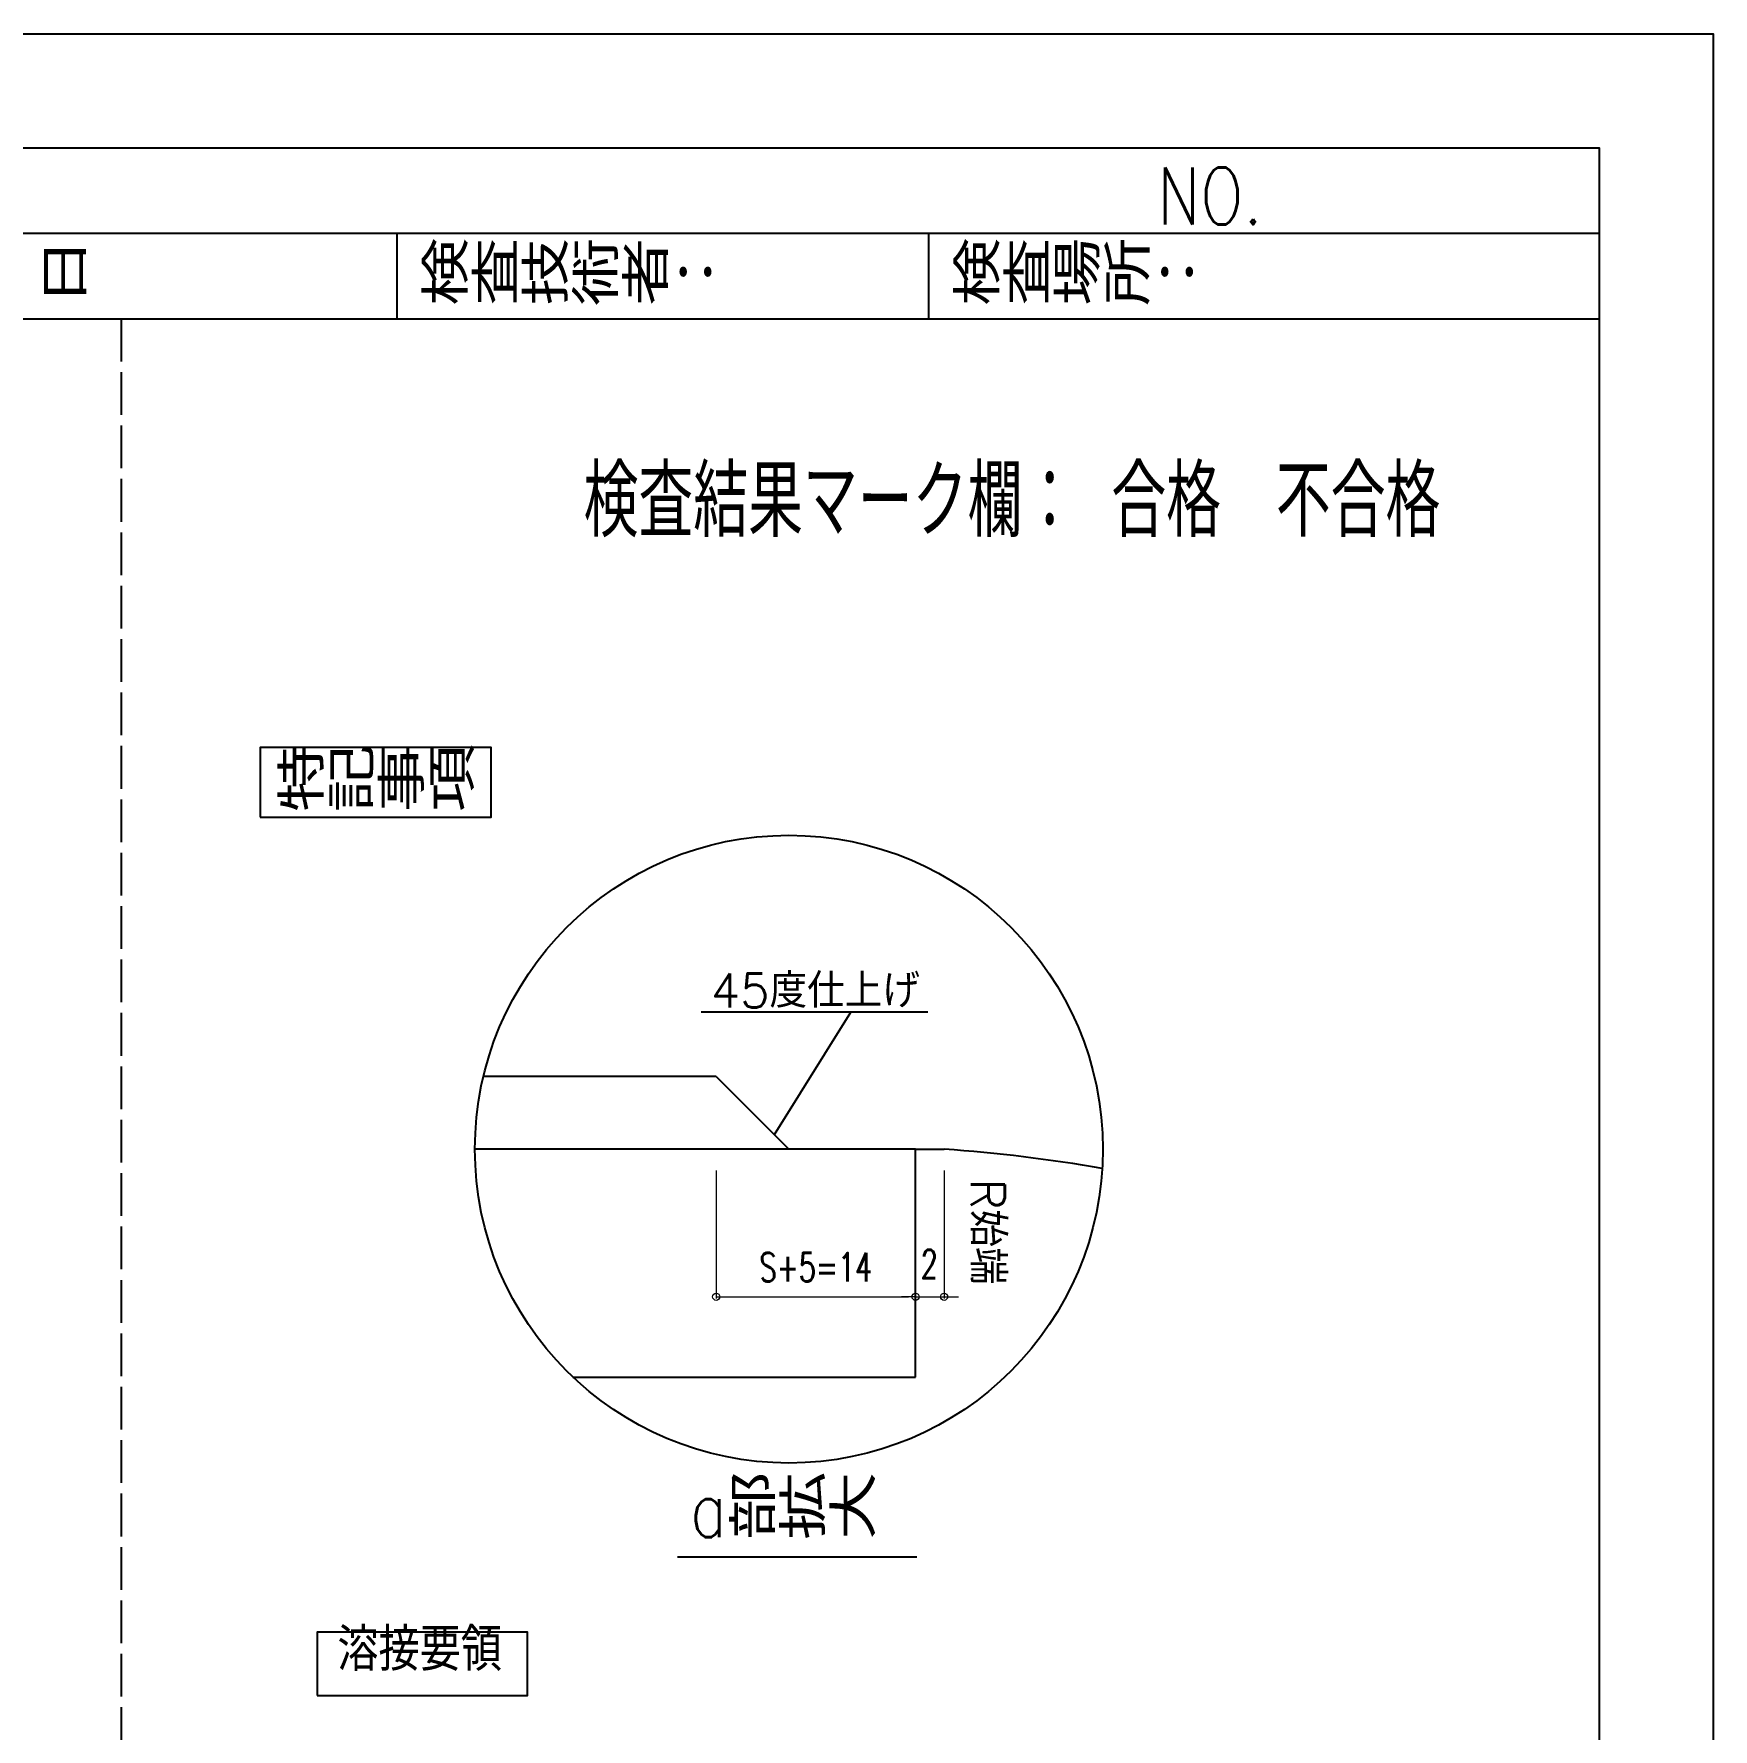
# Model space of a CAD drawing. Header units: millimetres. Extents: x -4568 to 36914, y -114 to 17788.
# Drawn here: x 5549 to 6728, y 16598 to 17788 of the extents above; entities that cross this region are included whole.
import ezdxf
from ezdxf.enums import TextEntityAlignment as Align

# ---------------------------------------------------------------- set-up
doc = ezdxf.new("R2010")
doc.units = ezdxf.units.MM
doc.header["$LTSCALE"] = 5
doc.linetypes.add('DASHED', pattern=[7.5, 6, -1.5])
doc.layers.get('0').update_dxf_attribs({"color": 255})
doc.layers.get('DEFPOINTS').update_dxf_attribs({"color": 255})
for name, color, linetype in [('LAYER6', 7, 'Continuous'), ('寸法', 4, 'Continuous'), ('溶接', 241, 'Continuous'), ('金物', 142, 'Continuous')]:
    doc.layers.add(name, color=color, linetype=linetype)
doc.styles.add('DLSTANDARD1', font='monotxt.shx', dxfattribs={"width": 0.6, "bigfont": 'extfont'})
doc.styles.add('KANJI', font='simplex.shx', dxfattribs={"width": 0.7, "bigfont": 'extfont2.shx'})
doc.styles.get("Standard").update_dxf_attribs({"font": 'simplex.shx', "width": 0.7, "height": 2.5, "bigfont": '@extfont2.shx'})
doc.styles.add('SUNPOU', font='simplex.shx', dxfattribs={"width": 0.7, "bigfont": 'extfont2.shx'})
doc.dimstyles.new('一般寸法-小さめ', dxfattribs={"dimscale": 10, "dimtxt": 2, "dimasz": 0.5, "dimexe": 0.125, "dimexo": 1.5, "dimgap": 0.5, "dimtad": 1, "dimtxsty": 'KANJI', "dimblk": 'ORIGIN', "dimcen": 0, "dimclrd": 256, "dimclre": 256, "dimclrt": 256, "dimadec": 0, "dimazin": 0, "dimtfac": 1, "dimtmove": 2, "dimatfit": 2, "dimfxl": 0, "dimtolj": 2, "dimlwd": 5, "dimlwe": 5, "dimarcsym": 0})

# ---------------------------------------------------------------- blocks, each defined once
blk = doc.blocks.new('_Origin')
at = {"color": 0, "linetype": 'ByBlock', "lineweight": -2}
blk.add_line((0, 0), (-1, 0), dxfattribs=at)
blk.add_circle((0, 0), 0.5, dxfattribs=at)
blk = doc.blocks.new('*D1003')
at = {"layer": 'DEFPOINTS', "color": 0, "ltscale": 4, "transparency": 16777216}
for p in [(6028.1, 17005.3), (6168.1, 17005.3), (6168.1, 16901.6)]:
    blk.add_point(p, dxfattribs=at)
at = {"layer": '寸法', "lineweight": 5, "ltscale": 4, "transparency": 16777216}
for p, q in [((6028.1, 16990.3), (6028.1, 16900.3)), ((6168.1, 16990.3), (6168.1, 16900.3)), ((6033.1, 16901.6), (6163.1, 16901.6))]:
    blk.add_line(p, q, dxfattribs=at)
at = {"layer": '寸法', "lineweight": 5, "ltscale": 4, "transparency": 16777216, "xscale": 5, "yscale": 5, "zscale": 5, "rotation": 180}
blk.add_blockref('_Origin', (6028.1, 16901.6), dxfattribs=at)
at = {"layer": '寸法', "lineweight": 5, "ltscale": 4, "transparency": 16777216, "xscale": 5, "yscale": 5, "zscale": 5}
blk.add_blockref('_Origin', (6168.1, 16901.6), dxfattribs=at)
at = {"layer": '寸法', "ltscale": 4, "transparency": 16777216, "insert": (6098.1, 16922.4), "char_height": 20, "attachment_point": 5, "style": 'KANJI'}
blk.add_mtext('\\A2;S+5=14', dxfattribs=at)
blk = doc.blocks.new('*D1004')
at = {"layer": 'DEFPOINTS', "color": 0, "ltscale": 4, "transparency": 16777216}
for p in [(6168.1, 17005.3), (6188.1, 17005.3), (6188.1, 16901.6)]:
    blk.add_point(p, dxfattribs=at)
at = {"layer": '寸法', "lineweight": 5, "ltscale": 4, "transparency": 16777216}
for p, q in [((6168.1, 16990.3), (6168.1, 16900.3)), ((6188.1, 16990.3), (6188.1, 16900.3)), ((6163.1, 16901.6), (6158.1, 16901.6)), ((6168.1, 16901.6), (6188.1, 16901.6)), ((6193.1, 16901.6), (6198.1, 16901.6))]:
    blk.add_line(p, q, dxfattribs=at)
at = {"layer": '寸法', "lineweight": 5, "ltscale": 4, "transparency": 16777216, "xscale": 5, "yscale": 5, "zscale": 5}
blk.add_blockref('_Origin', (6168.1, 16901.6), dxfattribs=at)
at = {"layer": '寸法', "lineweight": 5, "ltscale": 4, "transparency": 16777216, "xscale": 5, "yscale": 5, "zscale": 5, "rotation": 180}
blk.add_blockref('_Origin', (6188.1, 16901.6), dxfattribs=at)
at = {"layer": '寸法', "ltscale": 4, "transparency": 16777216, "insert": (6177.7, 16924.6), "char_height": 20, "attachment_point": 5, "style": 'KANJI'}
blk.add_mtext('\\A2;2', dxfattribs=at)

msp = doc.modelspace()

# ---------------------------------------------------------------- linework, layer by layer
at = {"linetype": 'Continuous', "lineweight": -3}
for p, q in [((3444, 17648.38), (6648, 17648.38)), ((5804, 17588.38), (5804, 17648.38)), ((6177.301, 17588.38), (6177.301, 17648.38)), ((3444, 17588.38), (6648, 17588.38))]:
    msp.add_line(p, q, dxfattribs=at)
at = {"linetype": 'DASHED', "lineweight": -3}
msp.add_line((5610.369, 17588.38), (5610.369, 16112.38), dxfattribs=at)
at = {"linetype": 'Continuous', "lineweight": -3}
for points in [[(3364, 17788.38), (6728, 17788.38), (6728, 15412.38), (3364, 15412.38)], [(3444, 17708.38), (6648, 17708.38), (6648, 15492.38), (3444, 15492.38)]]:
    msp.add_lwpolyline(points, close=True, dxfattribs=at)
at = {"layer": '寸法', "ltscale": 4}
for p, q in [((6176.714, 17101.409), (6017.593, 17101.409)), ((6068.917, 17015.463), (6122.583, 17101.409))]:
    msp.add_line(p, q, dxfattribs=at)
at = {"layer": '寸法'}
msp.add_line((6001.022, 16719.033), (6169.022, 16719.033), dxfattribs=at)
at = {"layer": '寸法', "linetype": 'Continuous'}
for points in [[(5707.842, 17238.462), (5870.205, 17238.462), (5870.205, 17287.207), (5707.842, 17287.207)], [(5747.995, 16621.692), (5895.597, 16621.692), (5895.597, 16666.005), (5747.995, 16666.005)]]:
    msp.add_lwpolyline(points, close=True, dxfattribs=at)
msp.add_circle((6079.117, 17005.263), 220.401, dxfattribs=at)
at = {"layer": '溶接'}
msp.add_line((6028.117, 17056.263), (5864.698, 17056.263), dxfattribs=at)
at = {"layer": '溶接', "ltscale": 4}
msp.add_line((6028.117, 17056.263), (6079.117, 17005.263), dxfattribs=at)
at = {"layer": '金物', "color": 153}
for p, q in [((6168.117, 17005.263), (5858.716, 17005.263)), ((6168.117, 16845.263), (6168.117, 17005.263)), ((5927.537, 16845.263), (6168.117, 16845.263))]:
    msp.add_line(p, q, dxfattribs=at)
at = {"layer": '金物', "color": 153, "ltscale": 5}
msp.add_line((6168.117, 17005.263), (6188.117, 17005.263), dxfattribs=at)
at = {"layer": '金物', "color": 153, "ltscale": 4}
msp.add_arc((6110.218, 15908.025), 1100, 80.112723, 85.939059, dxfattribs=at)

# ---------------------------------------------------------------- texts
at = {"color": 0, "linetype": 'Continuous', "ltscale": 6, "style": 'DLSTANDARD1', "width": 0.875}
msp.add_text('溶接要領', height=30, dxfattribs=at).set_placement((5762.194, 16629.972), align=Align.BOTTOM_LEFT)
at = {"layer": 'LAYER6', "color": 0, "linetype": 'Continuous', "lineweight": -3, "width": 0.8}
for s, p in [('NO.', (6337.789, 17654.589)), ('日付\u3000\u3000\u3000年\u3000\u3000月\u3000\u3000日', (5165.219, 17599.306)), ('検査技術者：', (5819.744, 17599.306)), ('検査場所：', (6193.044, 17599.306)), ('特記事項', (5718.638, 17243.813)), ('a部拡大', (6009.576, 16732.809))]:
    msp.add_text(s, height=40, dxfattribs=at).set_placement(p)
at = {"layer": 'LAYER6', "color": 0, "linetype": 'Continuous', "lineweight": -3, "style": 'SUNPOU', "width": 0.7}
msp.add_text('検査結果マーク欄： 合格\u3000不合格', height=50, dxfattribs=at).set_placement((5935.011, 17435.176))
at = {"layer": '寸法', "ltscale": 4, "style": 'SUNPOU'}
msp.add_text('45度仕上げ', height=24, dxfattribs=at).set_placement((6171.137, 17116.62), align=Align.MIDDLE_RIGHT)
msp.add_text('R始端', height=24, rotation=270, dxfattribs=at).set_placement((6206.813, 16984.544))

# ---------------------------------------------------------------- dimensions: what is measured, and where the dimension line sits
at = {"layer": '寸法', "ltscale": 4}
dim = msp.add_linear_dim(base=(6168.117, 16901.574), p1=(6028.117, 17005.263), p2=(6168.117, 17005.263), text='S+5=14', dimstyle='一般寸法-小さめ', override={"dimlfac": 0.1}, dxfattribs=at)
dim.commit()
dim.dimension.update_dxf_attribs({"geometry": '*D1003', "text_midpoint": (6098.117, 16922.388), "dimtype": 160})
dim = msp.add_linear_dim(base=(6188.117, 16901.574), p1=(6168.117, 17005.263), p2=(6188.117, 17005.263), dimstyle='一般寸法-小さめ', override={"dimlfac": 0.1}, dxfattribs=at)
dim.commit()
dim.dimension.update_dxf_attribs({"geometry": '*D1004', "text_midpoint": (6177.738, 16924.586), "dimtype": 160})

doc.saveas('drawing.dxf')
